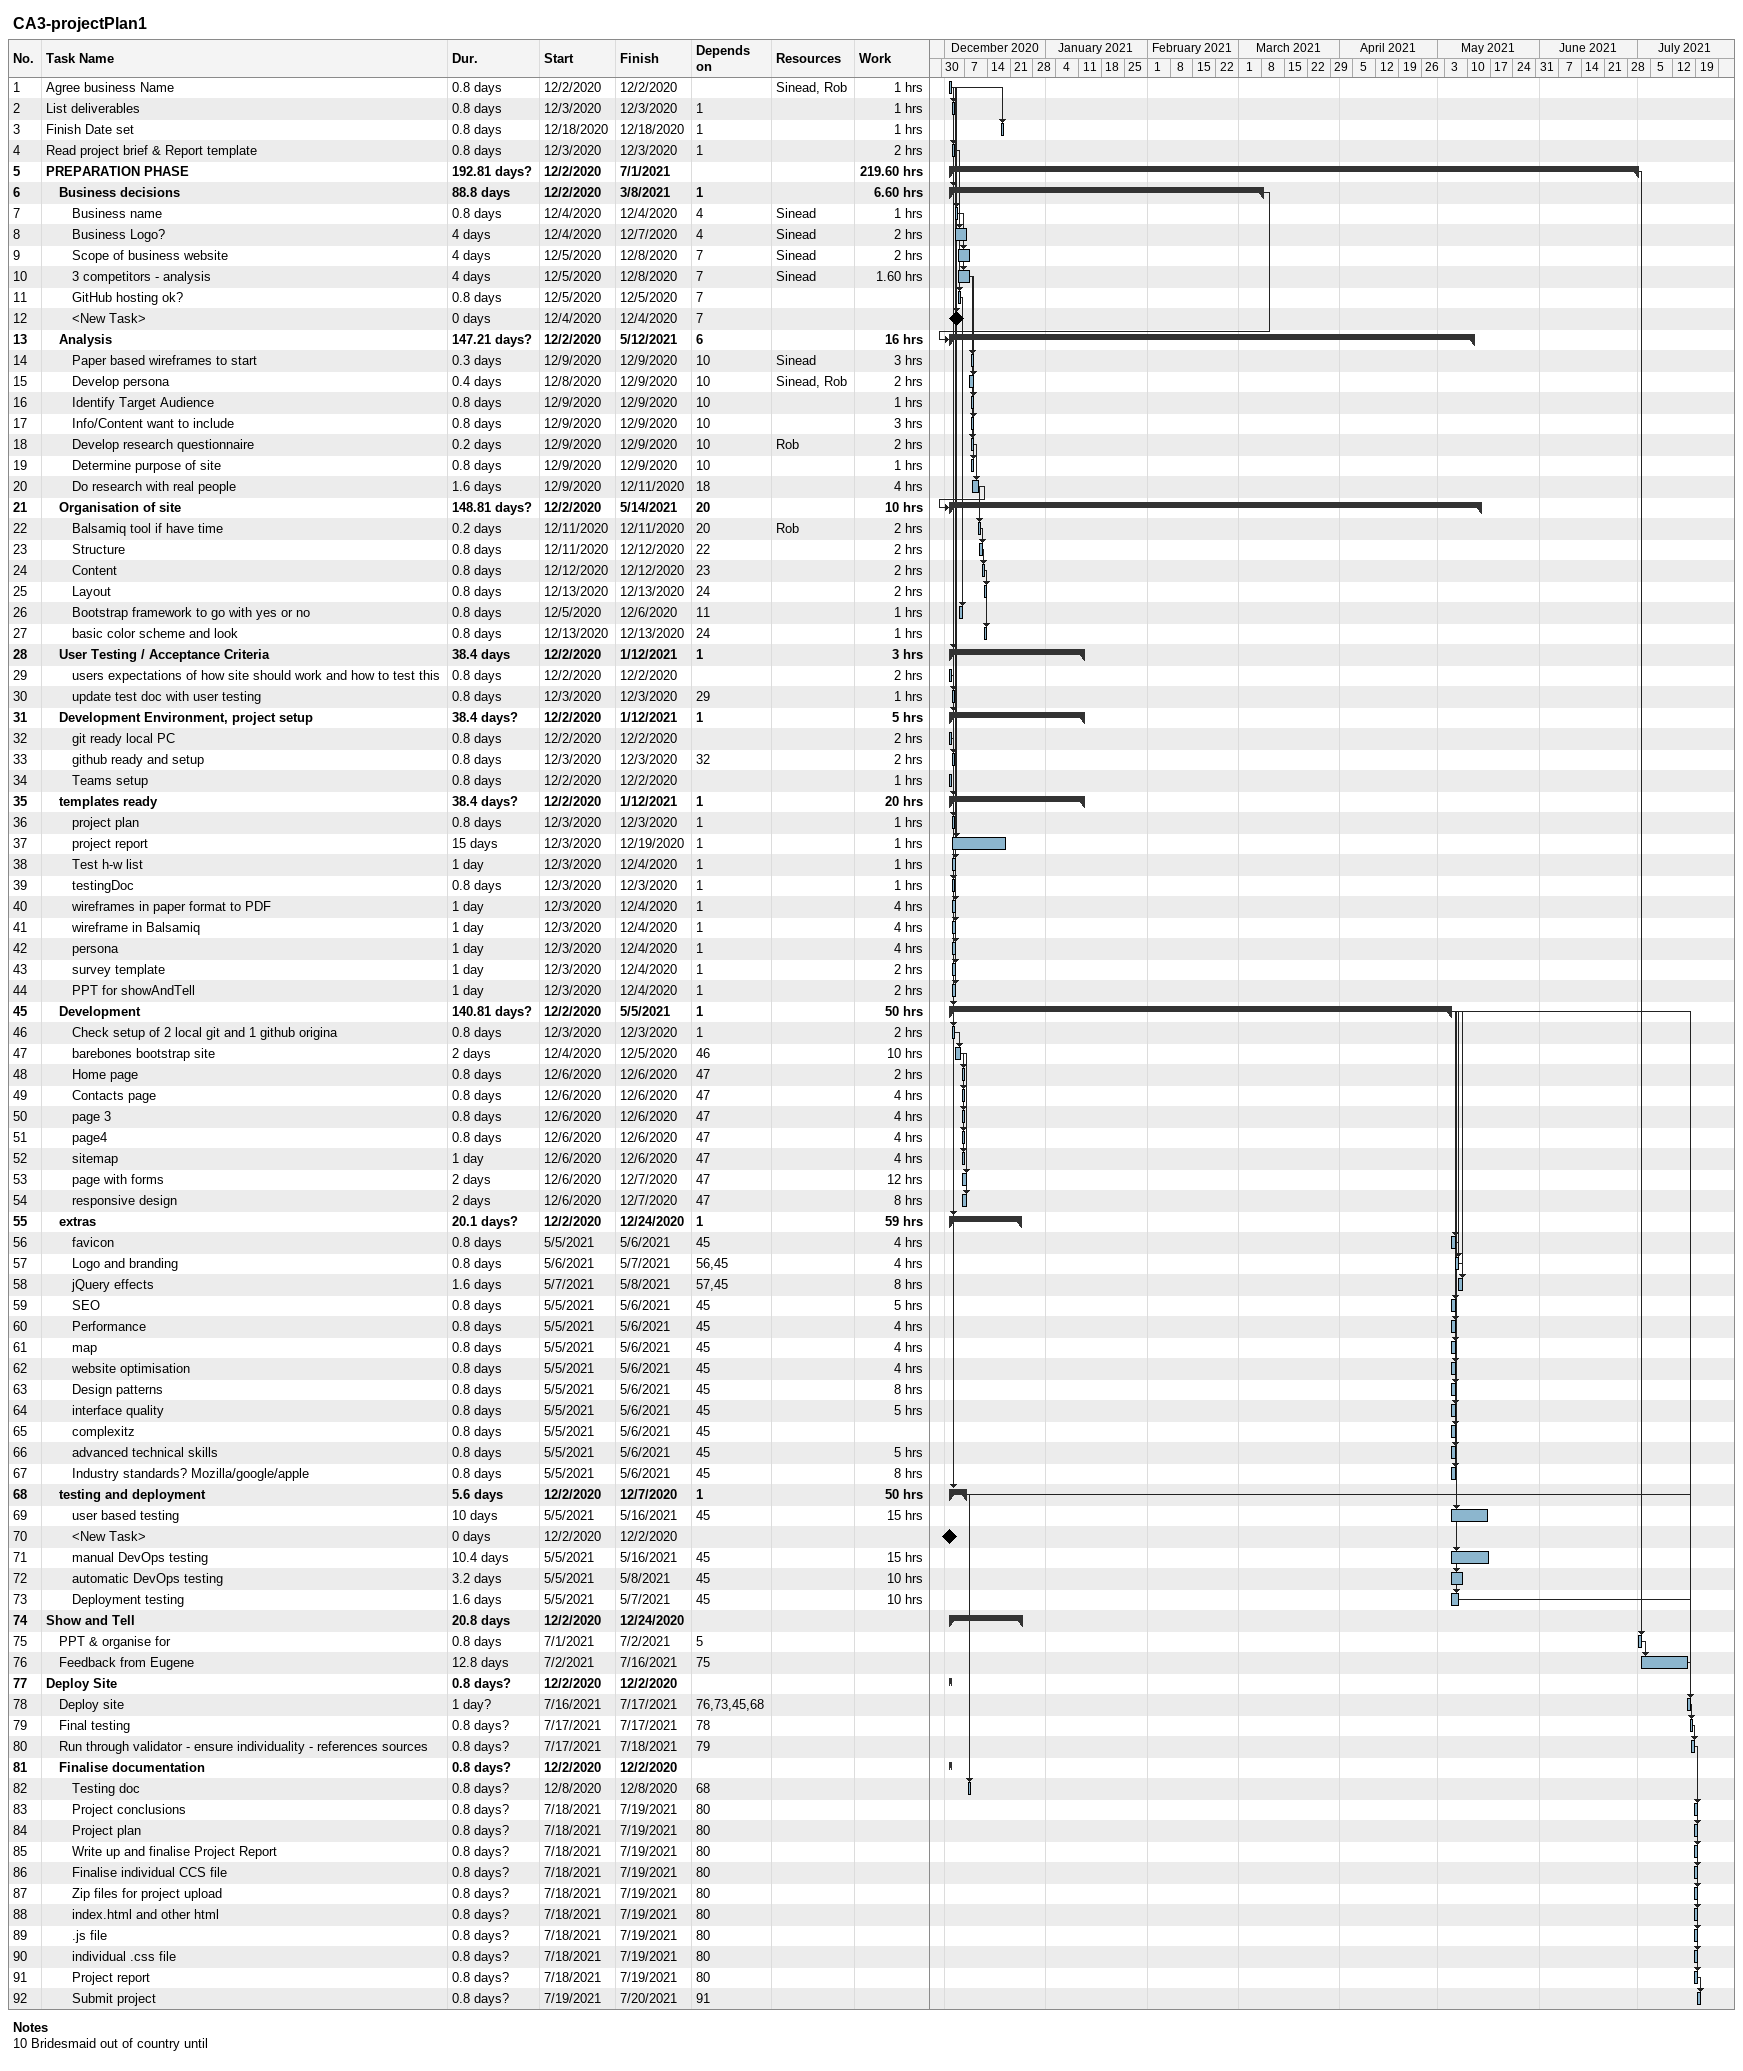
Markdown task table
CA3-projectPlan1

| ID | Level | Task | Duration | Start | Finish | Predecessors | Resources | Work (h) |
|---|---|---|---|---|---|---|---|---|
| 1 | 1 | Agree business Name | 0.8d | 2020-12-02 | 2020-12-02 |  | Sinead, Rob | 1 |
| 2 | 1 | List deliverables | 0.8d | 2020-12-03 | 2020-12-03 | 1 |  | 1 |
| 3 | 1 | Finish Date set | 0.8d | 2020-12-18 | 2020-12-18 | 1 |  | 1 |
| 4 | 1 | Read project brief & Report template | 0.8d | 2020-12-03 | 2020-12-03 | 1 |  | 2 |
| 5 | 1 | **PREPARATION PHASE** | 192.81d? | 2020-12-02 | 2021-07-01 |  |  | 219.60 |
| 6 | 2 | **Business decisions** | 88.8d | 2020-12-02 | 2021-03-08 | 1 |  | 6.60 |
| 7 | 3 | Business name | 0.8d | 2020-12-04 | 2020-12-04 | 4 | Sinead | 1 |
| 8 | 3 | Business Logo? | 4d | 2020-12-04 | 2020-12-07 | 4 | Sinead | 2 |
| 9 | 3 | Scope of business website | 4d | 2020-12-05 | 2020-12-08 | 7 | Sinead | 2 |
| 10 | 3 | 3 competitors - analysis | 4d | 2020-12-05 | 2020-12-08 | 7 | Sinead | 1.60 |
| 11 | 3 | GitHub hosting ok? | 0.8d | 2020-12-05 | 2020-12-05 | 7 |  |  |
| 12 | 3 | <New Task> | 0d | 2020-12-04 | 2020-12-04 | 7 |  |  |
| 13 | 2 | **Analysis** | 147.21d? | 2020-12-02 | 2021-05-12 | 6 |  | 16 |
| 14 | 3 | Paper based wireframes to start | 0.3d | 2020-12-09 | 2020-12-09 | 10 | Sinead | 3 |
| 15 | 3 | Develop persona | 0.4d | 2020-12-08 | 2020-12-09 | 10 | Sinead, Rob | 2 |
| 16 | 3 | Identify Target Audience | 0.8d | 2020-12-09 | 2020-12-09 | 10 |  | 1 |
| 17 | 3 | Info/Content want to include | 0.8d | 2020-12-09 | 2020-12-09 | 10 |  | 3 |
| 18 | 3 | Develop research questionnaire | 0.2d | 2020-12-09 | 2020-12-09 | 10 | Rob | 2 |
| 19 | 3 | Determine purpose of site | 0.8d | 2020-12-09 | 2020-12-09 | 10 |  | 1 |
| 20 | 3 | Do research with real people | 1.6d | 2020-12-09 | 2020-12-11 | 18 |  | 4 |
| 21 | 2 | **Organisation of site** | 148.81d? | 2020-12-02 | 2021-05-14 | 20 |  | 10 |
| 22 | 3 | Balsamiq tool if have time | 0.2d | 2020-12-11 | 2020-12-11 | 20 | Rob | 2 |
| 23 | 3 | Structure | 0.8d | 2020-12-11 | 2020-12-12 | 22 |  | 2 |
| 24 | 3 | Content | 0.8d | 2020-12-12 | 2020-12-12 | 23 |  | 2 |
| 25 | 3 | Layout | 0.8d | 2020-12-13 | 2020-12-13 | 24 |  | 2 |
| 26 | 3 | Bootstrap framework to go with yes or no | 0.8d | 2020-12-05 | 2020-12-06 | 11 |  | 1 |
| 27 | 3 | basic color scheme and look | 0.8d | 2020-12-13 | 2020-12-13 | 24 |  | 1 |
| 28 | 2 | **User Testing / Acceptance Criteria** | 38.4d | 2020-12-02 | 2021-01-12 | 1 |  | 3 |
| 29 | 3 | users expectations of how site should work and how to test this | 0.8d | 2020-12-02 | 2020-12-02 |  |  | 2 |
| 30 | 3 | update test doc with user testing | 0.8d | 2020-12-03 | 2020-12-03 | 29 |  | 1 |
| 31 | 2 | **Development Environment, project setup** | 38.4d? | 2020-12-02 | 2021-01-12 | 1 |  | 5 |
| 32 | 3 | git ready local PC | 0.8d | 2020-12-02 | 2020-12-02 |  |  | 2 |
| 33 | 3 | github ready and setup | 0.8d | 2020-12-03 | 2020-12-03 | 32 |  | 2 |
| 34 | 3 | Teams setup | 0.8d | 2020-12-02 | 2020-12-02 |  |  | 1 |
| 35 | 2 | **templates ready** | 38.4d? | 2020-12-02 | 2021-01-12 | 1 |  | 20 |
| 36 | 3 | project plan | 0.8d | 2020-12-03 | 2020-12-03 | 1 |  | 1 |
| 37 | 3 | project report | 15d | 2020-12-03 | 2020-12-19 | 1 |  | 1 |
| 38 | 3 | Test h-w list | 1d | 2020-12-03 | 2020-12-04 | 1 |  | 1 |
| 39 | 3 | testingDoc | 0.8d | 2020-12-03 | 2020-12-03 | 1 |  | 1 |
| 40 | 3 | wireframes in paper format to PDF | 1d | 2020-12-03 | 2020-12-04 | 1 |  | 4 |
| 41 | 3 | wireframe in Balsamiq | 1d | 2020-12-03 | 2020-12-04 | 1 |  | 4 |
| 42 | 3 | persona | 1d | 2020-12-03 | 2020-12-04 | 1 |  | 4 |
| 43 | 3 | survey template | 1d | 2020-12-03 | 2020-12-04 | 1 |  | 2 |
| 44 | 3 | PPT for showAndTell | 1d | 2020-12-03 | 2020-12-04 | 1 |  | 2 |
| 45 | 2 | **Development** | 140.81d? | 2020-12-02 | 2021-05-05 | 1 |  | 50 |
| 46 | 3 | Check setup of 2 local git and 1 github origina | 0.8d | 2020-12-03 | 2020-12-03 | 1 |  | 2 |
| 47 | 3 | barebones bootstrap site | 2d | 2020-12-04 | 2020-12-05 | 46 |  | 10 |
| 48 | 3 | Home page | 0.8d | 2020-12-06 | 2020-12-06 | 47 |  | 2 |
| 49 | 3 | Contacts page | 0.8d | 2020-12-06 | 2020-12-06 | 47 |  | 4 |
| 50 | 3 | page 3 | 0.8d | 2020-12-06 | 2020-12-06 | 47 |  | 4 |
| 51 | 3 | page4 | 0.8d | 2020-12-06 | 2020-12-06 | 47 |  | 4 |
| 52 | 3 | sitemap | 1d | 2020-12-06 | 2020-12-06 | 47 |  | 4 |
| 53 | 3 | page with forms | 2d | 2020-12-06 | 2020-12-07 | 47 |  | 12 |
| 54 | 3 | responsive design | 2d | 2020-12-06 | 2020-12-07 | 47 |  | 8 |
| 55 | 2 | **extras** | 20.1d? | 2020-12-02 | 2020-12-24 | 1 |  | 59 |
| 56 | 3 | favicon | 0.8d | 2021-05-05 | 2021-05-06 | 45 |  | 4 |
| 57 | 3 | Logo and branding | 0.8d | 2021-05-06 | 2021-05-07 | 56, 45 |  | 4 |
| 58 | 3 | jQuery effects | 1.6d | 2021-05-07 | 2021-05-08 | 57, 45 |  | 8 |
| 59 | 3 | SEO | 0.8d | 2021-05-05 | 2021-05-06 | 45 |  | 5 |
| 60 | 3 | Performance | 0.8d | 2021-05-05 | 2021-05-06 | 45 |  | 4 |
| 61 | 3 | map | 0.8d | 2021-05-05 | 2021-05-06 | 45 |  | 4 |
| 62 | 3 | website optimisation | 0.8d | 2021-05-05 | 2021-05-06 | 45 |  | 4 |
| 63 | 3 | Design patterns | 0.8d | 2021-05-05 | 2021-05-06 | 45 |  | 8 |
| 64 | 3 | interface quality | 0.8d | 2021-05-05 | 2021-05-06 | 45 |  | 5 |
| 65 | 3 | complexitz | 0.8d | 2021-05-05 | 2021-05-06 | 45 |  |  |
| 66 | 3 | advanced technical skills | 0.8d | 2021-05-05 | 2021-05-06 | 45 |  | 5 |
| 67 | 3 | Industry standards? Mozilla/google/apple | 0.8d | 2021-05-05 | 2021-05-06 | 45 |  | 8 |
| 68 | 2 | **testing and deployment** | 5.6d | 2020-12-02 | 2020-12-07 | 1 |  | 50 |
| 69 | 3 | user based testing | 10d | 2021-05-05 | 2021-05-16 | 45 |  | 15 |
| 70 | 3 | <New Task> | 0d | 2020-12-02 | 2020-12-02 |  |  |  |
| 71 | 3 | manual DevOps testing | 10.4d | 2021-05-05 | 2021-05-16 | 45 |  | 15 |
| 72 | 3 | automatic DevOps testing | 3.2d | 2021-05-05 | 2021-05-08 | 45 |  | 10 |
| 73 | 3 | Deployment testing | 1.6d | 2021-05-05 | 2021-05-07 | 45 |  | 10 |
| 74 | 1 | **Show and Tell** | 20.8d | 2020-12-02 | 2020-12-24 |  |  |  |
| 75 | 2 | PPT & organise for | 0.8d | 2021-07-01 | 2021-07-02 | 5 |  |  |
| 76 | 2 | Feedback from Eugene | 12.8d | 2021-07-02 | 2021-07-16 | 75 |  |  |
| 77 | 1 | **Deploy Site** | 0.8d? | 2020-12-02 | 2020-12-02 |  |  |  |
| 78 | 2 | Deploy site | 1d? | 2021-07-16 | 2021-07-17 | 76, 73, 45, 68 |  |  |
| 79 | 2 | Final testing | 0.8d? | 2021-07-17 | 2021-07-17 | 78 |  |  |
| 80 | 2 | Run through validator - ensure individuality - references sources | 0.8d? | 2021-07-17 | 2021-07-18 | 79 |  |  |
| 81 | 2 | **Finalise documentation** | 0.8d? | 2020-12-02 | 2020-12-02 |  |  |  |
| 82 | 3 | Testing doc | 0.8d? | 2020-12-08 | 2020-12-08 | 68 |  |  |
| 83 | 3 | Project conclusions | 0.8d? | 2021-07-18 | 2021-07-19 | 80 |  |  |
| 84 | 3 | Project plan | 0.8d? | 2021-07-18 | 2021-07-19 | 80 |  |  |
| 85 | 3 | Write up and finalise Project Report | 0.8d? | 2021-07-18 | 2021-07-19 | 80 |  |  |
| 86 | 3 | Finalise individual CCS file | 0.8d? | 2021-07-18 | 2021-07-19 | 80 |  |  |
| 87 | 3 | Zip files for project upload | 0.8d? | 2021-07-18 | 2021-07-19 | 80 |  |  |
| 88 | 3 | index.html and other html | 0.8d? | 2021-07-18 | 2021-07-19 | 80 |  |  |
| 89 | 3 | .js file | 0.8d? | 2021-07-18 | 2021-07-19 | 80 |  |  |
| 90 | 3 | individual .css file | 0.8d? | 2021-07-18 | 2021-07-19 | 80 |  |  |
| 91 | 3 | Project report | 0.8d? | 2021-07-18 | 2021-07-19 | 80 |  |  |
| 92 | 3 | Submit project | 0.8d? | 2021-07-19 | 2021-07-20 | 91 |  |  |

Notes
- 10: Bridesmaid out of country until
